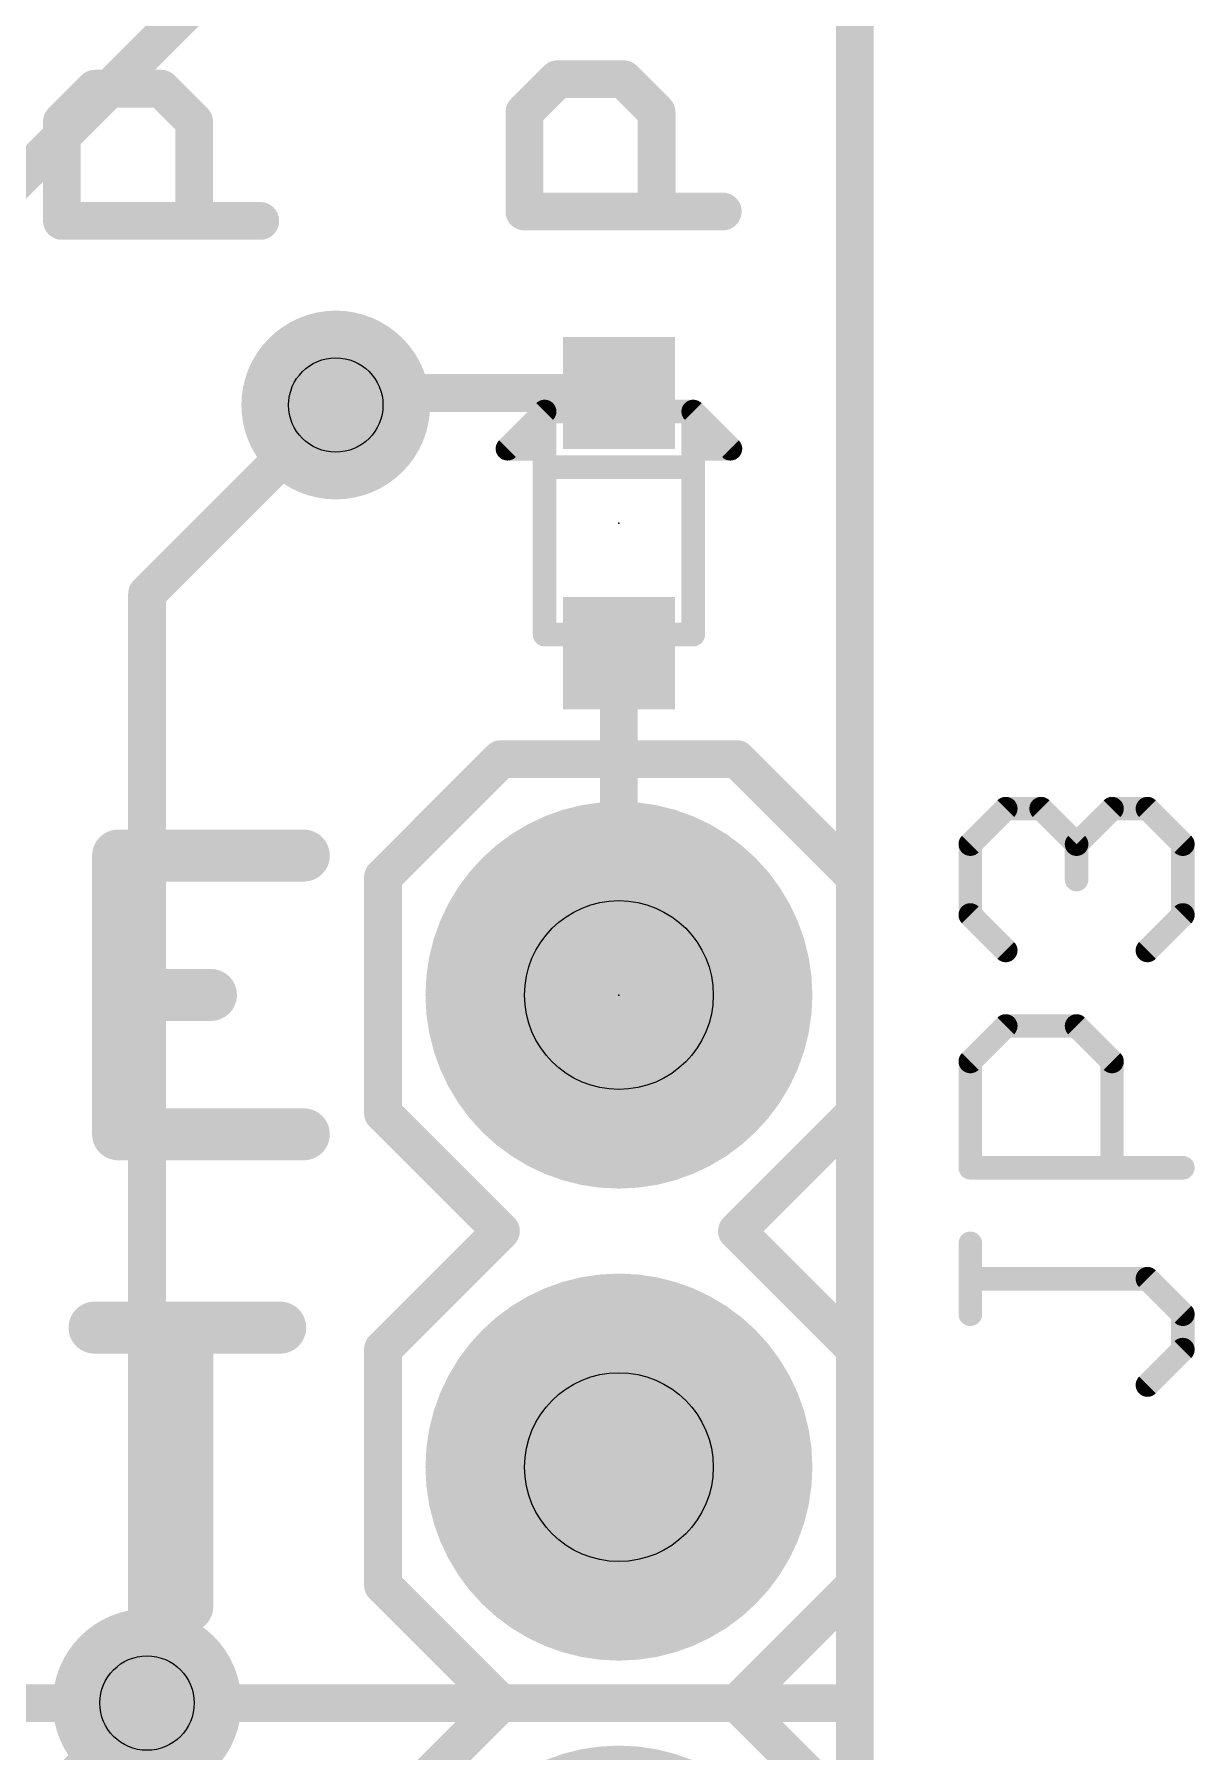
# Model space of a CAD drawing. Extents: x -98 to 45, y 0 to 29.
# Drawn here: x 38.76 to 45.01, y 9.9 to 19.14 of the extents above; entities that cross this region are included whole.
import ezdxf

# ---------------------------------------------------------------- set-up
doc = ezdxf.new("R2010")
doc.units = 0
for name, color, linetype in [('1', 12, 'CONTINUOUS'), ('16', 132, 'CONTINUOUS'), ('17', 110, 'CONTINUOUS'), ('18', 110, 'CONTINUOUS'), ('20', 53, 'CONTINUOUS'), ('21', 53, 'CONTINUOUS'), ('23', 53, 'CONTINUOUS'), ('25', 253, 'CONTINUOUS'), ('29', 253, 'CONTINUOUS'), ('30', 253, 'CONTINUOUS'), ('31', 253, 'CONTINUOUS'), ('44', 253, 'CONTINUOUS'), ('51', 53, 'CONTINUOUS')]:
    doc.layers.add(name, color=color, linetype=linetype)

# ---------------------------------------------------------------- blocks, each defined once
blk = doc.blocks.new('RECT')
blk.add_solid([(-0.5, -0.5), (0.5, -0.5), (-0.5, 0.5), (0.5, 0.5)])
blk = doc.blocks.new('ROUNDP')
at = {"const_width": 0.5}
blk.add_lwpolyline([(0, -0.25, 1), (0, 0.25, 1), (0, -0.25)], format="xyb", dxfattribs=at)
blk = doc.blocks.new('ROUNDV')
at = {"const_width": 0.5}
blk.add_lwpolyline([(0, -0.25, 1), (0, 0.25, 1), (0, -0.25)], format="xyb", dxfattribs=at)

msp = doc.modelspace()

# ---------------------------------------------------------------- linework, layer by layer
at = {"layer": '1', "const_width": 0.2032}
for points in [[(43.18, 24.13), (43.18, 0)], [(43.18, 24.13), (43.18, 10.16)], [(40.451, 17.21), (40.386, 17.145)], [(41.91, 17.21), (40.451, 17.21)], [(41.91, 15.81), (41.91, 13.97)], [(43.18, 10.16), (35.56, 10.16)], [(39.37, 10.16), (38.8, 9.59)]]:
    msp.add_lwpolyline(points, dxfattribs=at)
at = {"layer": '1', "const_width": 0.1016}
for points in [[(40.451, 17.2608, 1), (40.451, 17.1592)], [(40.4869, 17.1741, 1), (40.4151, 17.2459)], [(41.91, 17.1592, 1), (41.91, 17.2608)], [(40.3501, 17.1809, 1), (40.4219, 17.1091)], [(41.9608, 15.81, 1), (41.8592, 15.81)], [(41.8592, 13.97, 1), (41.9608, 13.97)], [(39.4059, 10.1241, 1), (39.3341, 10.1959)], [(43.18, 10.1092, 1), (43.18, 10.2108)], [(43.1292, 10.16, 1), (43.2308, 10.16)]]:
    msp.add_lwpolyline(points, format="xyb", dxfattribs=at)
at = {"layer": '16', "const_width": 0.2032}
for points in [[(43.18, 24.13), (43.18, 0)], [(36.83, 16.51), (41.91, 21.59)], [(39.37, 16.129), (40.386, 17.145)], [(39.37, 10.16), (39.37, 16.129)]]:
    msp.add_lwpolyline(points, dxfattribs=at)
at = {"layer": '16', "const_width": 0.1016}
for points in [[(40.4219, 17.1091, 1), (40.3501, 17.1809)], [(39.4208, 16.129, 1), (39.3192, 16.129)], [(39.3341, 16.1649, 1), (39.4059, 16.0931)], [(39.3192, 10.16, 1), (39.4208, 10.16)]]:
    msp.add_lwpolyline(points, format="xyb", dxfattribs=at)
at = {"layer": '20', "const_width": 0.1524}
msp.add_lwpolyline([(43.18, 0), (43.18, 24.13)], dxfattribs=at)
at = {"layer": '21'}
for points, const_width in [([(38.9119, 18.6695), (39.0898, 18.8474)], 0.2032), ([(39.0898, 18.8474), (39.4457, 18.8474)], 0.2032), ([(39.4457, 18.8474), (39.6237, 18.6695)], 0.2032), ([(41.4011, 18.7203), (41.579, 18.8982)], 0.2032), ([(41.579, 18.8982), (41.9349, 18.8982)], 0.2032), ([(41.9349, 18.8982), (42.1129, 18.7203)], 0.2032), ([(38.9119, 18.1356), (38.9119, 18.6695)], 0.2032), ([(39.6237, 18.6695), (39.6237, 18.1356)], 0.2032), ([(41.4011, 18.1864), (41.4011, 18.7203)], 0.2032), ([(42.1129, 18.7203), (42.1129, 18.1864)], 0.2032), ([(39.9796, 18.1356), (38.9119, 18.1356)], 0.2032), ([(42.4688, 18.1864), (41.4011, 18.1864)], 0.2032), ([(41.51, 17.11), (41.31, 16.91)], 0.127), ([(41.51, 17.11), (41.51, 16.91)], 0.127), ([(42.31, 16.91), (42.31, 17.11)], 0.127), ([(42.31, 17.11), (42.51, 16.91)], 0.127), ([(41.31, 16.91), (41.51, 16.91)], 0.127), ([(41.51, 16.91), (41.51, 15.91)], 0.127), ([(42.31, 15.91), (42.31, 16.91)], 0.127), ([(42.51, 16.91), (42.31, 16.91)], 0.127), ([(41.275, 15.24), (40.64, 14.605)], 0.2032), ([(42.545, 15.24), (41.275, 15.24)], 0.2032), ([(43.18, 14.605), (42.545, 15.24)], 0.2032), ([(40.2141, 14.7206), (39.2142, 14.7206)], 0.2794), ([(39.2142, 14.7206), (39.2142, 13.2207)], 0.2794), ([(40.64, 13.335), (40.64, 14.605)], 0.2032), ([(43.18, 14.605), (43.18, 13.335)], 0.2032), ([(39.2142, 13.9706), (39.7141, 13.9706)], 0.2794), ([(41.275, 12.7), (40.64, 13.335)], 0.2032), ([(43.18, 13.335), (42.545, 12.7)], 0.2032), ([(39.2142, 13.2207), (40.2141, 13.2207)], 0.2794), ([(40.64, 12.065), (41.275, 12.7)], 0.2032), ([(42.545, 12.7), (43.18, 12.065)], 0.2032), ([(39.0872, 12.1806), (40.0871, 12.1806)], 0.2794), ([(39.5871, 10.6807), (39.5871, 12.1806)], 0.2794), ([(40.64, 10.795), (40.64, 12.065)], 0.2032), ([(43.18, 12.065), (43.18, 10.795)], 0.2032), ([(41.275, 10.16), (40.64, 10.795)], 0.2032), ([(43.18, 10.795), (42.545, 10.16)], 0.2032), ([(40.64, 9.525), (41.275, 10.16)], 0.2032), ([(42.545, 10.16), (43.18, 9.525)], 0.2032)]:
    msp.add_lwpolyline(points, dxfattribs=dict(at, const_width=const_width))
for points, const_width in [([(39.0898, 18.8982, 1), (39.0898, 18.7966)], 0.1016), ([(39.1258, 18.8115, 1), (39.0539, 18.8833)], 0.1016), ([(39.4817, 18.8833, 1), (39.4098, 18.8115)], 0.1016), ([(39.4457, 18.7966, 1), (39.4457, 18.8982)], 0.1016), ([(41.579, 18.949, 1), (41.579, 18.8474)], 0.1016), ([(41.615, 18.8623, 1), (41.5431, 18.9341)], 0.1016), ([(41.9709, 18.9341, 1), (41.899, 18.8623)], 0.1016), ([(41.9349, 18.8474, 1), (41.9349, 18.949)], 0.1016), ([(38.9627, 18.6695, 1), (38.8611, 18.6695)], 0.1016), ([(39.6745, 18.6695, 1), (39.5729, 18.6695)], 0.1016), ([(41.4519, 18.7203, 1), (41.3503, 18.7203)], 0.1016), ([(41.3652, 18.7562, 1), (41.437, 18.6843)], 0.1016), ([(42.1637, 18.7203, 1), (42.0621, 18.7203)], 0.1016), ([(42.077, 18.6843, 1), (42.1488, 18.7562)], 0.1016), ([(38.876, 18.7054, 1), (38.9478, 18.6335)], 0.1016), ([(39.5878, 18.6335, 1), (39.6596, 18.7054)], 0.1016), ([(38.9119, 18.1864, 1), (38.9119, 18.0848)], 0.1016), ([(39.9796, 18.0848, 1), (39.9796, 18.1864)], 0.1016), ([(41.4011, 18.2372, 1), (41.4011, 18.1356)], 0.1016), ([(41.3503, 18.1864, 1), (41.4519, 18.1864)], 0.1016), ([(42.0621, 18.1864, 1), (42.1637, 18.1864)], 0.1016), ([(42.4688, 18.1356, 1), (42.4688, 18.2372)], 0.1016), ([(38.8611, 18.1356, 1), (38.9627, 18.1356)], 0.1016), ([(39.5729, 18.1356, 1), (39.6745, 18.1356)], 0.1016), ([(41.5418, 17.11, 1), (41.4783, 17.11)], 0.0635), ([(41.5325, 17.0875, 1), (41.4875, 17.1325)], 0.0635), ([(42.3325, 17.1325, 1), (42.2875, 17.0875)], 0.0635), ([(42.3418, 17.11, 1), (42.2782, 17.11)], 0.0635), ([(41.2875, 16.9325, 1), (41.3325, 16.8875)], 0.0635), ([(41.31, 16.9417, 1), (41.31, 16.8783)], 0.0635), ([(41.5418, 16.91, 1), (41.4783, 16.91)], 0.0635), ([(41.4783, 16.91, 1), (41.5418, 16.91)], 0.0635), ([(41.51, 16.8783, 1), (41.51, 16.9417)], 0.0635), ([(42.3418, 16.91, 1), (42.2782, 16.91)], 0.0635), ([(42.2782, 16.91, 1), (42.3418, 16.91)], 0.0635), ([(42.31, 16.9417, 1), (42.31, 16.8783)], 0.0635), ([(42.4875, 16.8875, 1), (42.5325, 16.9325)], 0.0635), ([(42.51, 16.8783, 1), (42.51, 16.9417)], 0.0635), ([(41.4783, 15.91, 1), (41.5418, 15.91)], 0.0635), ([(42.2782, 15.91, 1), (42.3418, 15.91)], 0.0635), ([(41.275, 15.2908, 1), (41.275, 15.1892)], 0.1016), ([(41.3109, 15.2041, 1), (41.2391, 15.2759)], 0.1016), ([(42.5809, 15.2759, 1), (42.5091, 15.2041)], 0.1016), ([(42.545, 15.1892, 1), (42.545, 15.2908)], 0.1016), ([(39.284, 14.7206, 1), (39.1443, 14.7206)], 0.1397), ([(39.2142, 14.7904, 1), (39.2142, 14.6507)], 0.1397), ([(40.2141, 14.6507, 1), (40.2141, 14.7904)], 0.1397), ([(40.6908, 14.605, 1), (40.5892, 14.605)], 0.1016), ([(43.2308, 14.605, 1), (43.1292, 14.605)], 0.1016), ([(40.6041, 14.6409, 1), (40.6759, 14.5691)], 0.1016), ([(43.1441, 14.5691, 1), (43.2159, 14.6409)], 0.1016), ([(39.2142, 14.0405, 1), (39.2142, 13.9008)], 0.1397), ([(39.7141, 13.9008, 1), (39.7141, 14.0405)], 0.1397), ([(40.6759, 13.3709, 1), (40.6041, 13.2991)], 0.1016), ([(43.2159, 13.2991, 1), (43.1441, 13.3709)], 0.1016), ([(39.2142, 13.2906, 1), (39.2142, 13.1509)], 0.1397), ([(40.2141, 13.1509, 1), (40.2141, 13.2906)], 0.1397), ([(40.5892, 13.335, 1), (40.6908, 13.335)], 0.1016), ([(43.1292, 13.335, 1), (43.2308, 13.335)], 0.1016), ([(39.1443, 13.2207, 1), (39.284, 13.2207)], 0.1397), ([(41.3109, 12.6641, 1), (41.2391, 12.7359)], 0.1016), ([(41.2391, 12.6641, 1), (41.3109, 12.7359)], 0.1016), ([(42.5809, 12.7359, 1), (42.5091, 12.6641)], 0.1016), ([(42.5091, 12.7359, 1), (42.5809, 12.6641)], 0.1016), ([(39.0872, 12.2504, 1), (39.0872, 12.1107)], 0.1397), ([(39.657, 12.1806, 1), (39.5173, 12.1806)], 0.1397), ([(40.0871, 12.1107, 1), (40.0871, 12.2504)], 0.1397), ([(40.6908, 12.065, 1), (40.5892, 12.065)], 0.1016), ([(40.6041, 12.1009, 1), (40.6759, 12.0291)], 0.1016), ([(43.2308, 12.065, 1), (43.1292, 12.065)], 0.1016), ([(43.1441, 12.0291, 1), (43.2159, 12.1009)], 0.1016), ([(40.6759, 10.8309, 1), (40.6041, 10.7591)], 0.1016), ([(40.5892, 10.795, 1), (40.6908, 10.795)], 0.1016), ([(43.1292, 10.795, 1), (43.2308, 10.795)], 0.1016), ([(43.2159, 10.7591, 1), (43.1441, 10.8309)], 0.1016), ([(39.5173, 10.6807, 1), (39.657, 10.6807)], 0.1397), ([(41.3109, 10.1241, 1), (41.2391, 10.1959)], 0.1016), ([(42.5809, 10.1959, 1), (42.5091, 10.1241)], 0.1016), ([(41.2391, 10.1241, 1), (41.3109, 10.1959)], 0.1016), ([(42.5091, 10.1959, 1), (42.5809, 10.1241)], 0.1016)]:
    msp.add_lwpolyline(points, format="xyb", dxfattribs=dict(at, const_width=const_width))
at = {"layer": '23'}
for p in [(41.91, 16.51), (41.91, 13.97)]:
    msp.add_point(p, dxfattribs=at)
at = {"layer": '25', "const_width": 0.127}
for points in [[(43.8013, 14.7823), (43.992, 14.9729)], [(43.992, 14.9729), (44.1827, 14.9729)], [(44.1827, 14.9729), (44.3733, 14.7823)], [(44.3733, 14.7823), (44.564, 14.9729)], [(44.564, 14.9729), (44.7546, 14.9729)], [(44.7546, 14.9729), (44.9453, 14.7823)], [(43.8013, 14.401), (43.8013, 14.7823)], [(44.3733, 14.7823), (44.3733, 14.5916)], [(44.9453, 14.7823), (44.9453, 14.401)], [(43.992, 14.2103), (43.8013, 14.401)], [(44.9453, 14.401), (44.7546, 14.2103)], [(43.8013, 13.6129), (43.992, 13.8036)], [(43.992, 13.8036), (44.3733, 13.8036)], [(44.3733, 13.8036), (44.564, 13.6129)], [(43.8013, 13.0409), (43.8013, 13.6129)], [(44.564, 13.6129), (44.564, 13.0409)], [(44.9453, 13.0409), (43.8013, 13.0409)], [(43.8013, 12.2528), (43.8013, 12.6342)], [(44.7546, 12.4435), (43.8013, 12.4435)], [(44.9453, 12.2528), (44.7546, 12.4435)], [(44.9453, 12.0622), (44.9453, 12.2528)], [(44.7546, 11.8715), (44.9453, 12.0622)]]:
    msp.add_lwpolyline(points, dxfattribs=at)
at = {"layer": '25', "const_width": 0.0635}
for points in [[(43.992, 15.0047, 1), (43.992, 14.9412)], [(44.0144, 14.9505, 1), (43.9695, 14.9954)], [(44.2051, 14.9954, 1), (44.1602, 14.9505)], [(44.1827, 14.9412, 1), (44.1827, 15.0047)], [(44.564, 15.0047, 1), (44.564, 14.9412)], [(44.5864, 14.9505, 1), (44.5415, 14.9954)], [(44.7771, 14.9954, 1), (44.7322, 14.9505)], [(44.7546, 14.9412, 1), (44.7546, 15.0047)], [(43.8331, 14.7823, 1), (43.7696, 14.7823)], [(43.7789, 14.8047, 1), (43.8238, 14.7598)], [(44.4051, 14.7823, 1), (44.3416, 14.7823)], [(44.3509, 14.8047, 1), (44.3958, 14.7598)], [(44.3509, 14.7598, 1), (44.3958, 14.8047)], [(44.9771, 14.7823, 1), (44.9136, 14.7823)], [(44.9228, 14.7598, 1), (44.9678, 14.8047)], [(44.3416, 14.5916, 1), (44.4051, 14.5916)], [(43.7696, 14.401, 1), (43.8331, 14.401)], [(43.8238, 14.4234, 1), (43.7789, 14.3785)], [(44.9136, 14.401, 1), (44.9771, 14.401)], [(44.9678, 14.3785, 1), (44.9228, 14.4234)], [(43.9695, 14.1878, 1), (44.0144, 14.2327)], [(44.7322, 14.2327, 1), (44.7771, 14.1878)], [(43.992, 13.8353, 1), (43.992, 13.7718)], [(44.0144, 13.7811, 1), (43.9695, 13.826)], [(44.3958, 13.826, 1), (44.3509, 13.7811)], [(44.3733, 13.7718, 1), (44.3733, 13.8353)], [(43.8331, 13.6129, 1), (43.7696, 13.6129)], [(43.7789, 13.6353, 1), (43.8238, 13.5904)], [(44.5957, 13.6129, 1), (44.5322, 13.6129)], [(44.5415, 13.5904, 1), (44.5864, 13.6353)], [(43.8013, 13.0727, 1), (43.8013, 13.0091)], [(43.7696, 13.0409, 1), (43.8331, 13.0409)], [(44.5322, 13.0409, 1), (44.5957, 13.0409)], [(44.9453, 13.0091, 1), (44.9453, 13.0727)], [(43.8331, 12.6342, 1), (43.7696, 12.6342)], [(43.8013, 12.4752, 1), (43.8013, 12.4117)], [(44.7771, 12.4659, 1), (44.7322, 12.421)], [(44.7546, 12.4117, 1), (44.7546, 12.4752)], [(44.9771, 12.2528, 1), (44.9136, 12.2528)], [(44.9228, 12.2304, 1), (44.9678, 12.2753)], [(43.7696, 12.2528, 1), (43.8331, 12.2528)], [(44.9678, 12.0397, 1), (44.9228, 12.0846)], [(44.9136, 12.0622, 1), (44.9771, 12.0622)], [(44.7322, 11.894, 1), (44.7771, 11.8491)]]:
    msp.add_lwpolyline(points, format="xyb", dxfattribs=at)
at = {"layer": '44'}
for centre, radius in [((40.386, 17.145), 0.254), ((41.91, 13.97), 0.508), ((41.91, 11.43), 0.508), ((39.37, 10.16), 0.254)]:
    msp.add_circle(centre, radius, dxfattribs=at)
at = {"layer": '51', "const_width": 0.0635}
for points in [[(41.8418, 17.31, 1), (41.7782, 17.31)], [(41.81, 17.3418, 1), (41.81, 17.2783)], [(42.0418, 17.31, 1), (41.9783, 17.31)], [(42.01, 17.2783, 1), (42.01, 17.3418)], [(41.5418, 17.11, 1), (41.4783, 17.11)], [(41.51, 17.1417, 1), (41.51, 17.0783)], [(41.7782, 17.11, 1), (41.8418, 17.11)], [(41.81, 17.1417, 1), (41.81, 17.0783)], [(41.81, 17.0783, 1), (41.81, 17.1417)], [(42.01, 17.1417, 1), (42.01, 17.0783)], [(41.9783, 17.11, 1), (42.0418, 17.11)], [(42.01, 17.0783, 1), (42.01, 17.1417)], [(42.3418, 17.11, 1), (42.2782, 17.11)], [(42.31, 17.0783, 1), (42.31, 17.1417)], [(41.5418, 16.81, 1), (41.4783, 16.81)], [(41.51, 16.8418, 1), (41.51, 16.7783)], [(41.4783, 16.81, 1), (41.5418, 16.81)], [(42.3418, 16.81, 1), (42.2782, 16.81)], [(42.2782, 16.81, 1), (42.3418, 16.81)], [(42.31, 16.7783, 1), (42.31, 16.8418)], [(41.51, 15.9418, 1), (41.51, 15.8782)], [(41.4783, 15.91, 1), (41.5418, 15.91)], [(41.81, 15.9418, 1), (41.81, 15.8782)], [(41.8418, 15.91, 1), (41.7782, 15.91)], [(41.81, 15.8782, 1), (41.81, 15.9418)], [(42.01, 15.9418, 1), (42.01, 15.8782)], [(42.0418, 15.91, 1), (41.9783, 15.91)], [(42.01, 15.8782, 1), (42.01, 15.9418)], [(42.2782, 15.91, 1), (42.3418, 15.91)], [(42.31, 15.8782, 1), (42.31, 15.9418)], [(41.7782, 15.71, 1), (41.8418, 15.71)], [(41.81, 15.7418, 1), (41.81, 15.6783)], [(41.9783, 15.71, 1), (42.0418, 15.71)], [(42.01, 15.6783, 1), (42.01, 15.7418)]]:
    msp.add_lwpolyline(points, format="xyb", dxfattribs=at)
at = {"layer": '51', "const_width": 0.127}
for points in [[(41.81, 17.11), (41.81, 17.31)], [(41.81, 17.31), (42.01, 17.31)], [(42.01, 17.31), (42.01, 17.11)], [(41.81, 17.11), (41.51, 17.11)], [(41.51, 17.11), (41.51, 16.81)], [(42.01, 17.11), (41.81, 17.11)], [(42.31, 17.11), (42.01, 17.11)], [(42.31, 16.81), (42.31, 17.11)], [(41.51, 16.81), (41.51, 15.91)], [(41.51, 16.81), (42.31, 16.81)], [(42.31, 15.91), (42.31, 16.81)], [(41.51, 15.91), (41.81, 15.91)], [(41.81, 15.91), (42.01, 15.91)], [(41.81, 15.91), (41.81, 15.71)], [(42.01, 15.91), (42.31, 15.91)], [(42.01, 15.91), (42.01, 15.71)], [(41.81, 15.71), (42.01, 15.71)]]:
    msp.add_lwpolyline(points, dxfattribs=at)

# ---------------------------------------------------------------- block references
at = {"layer": '1', "xscale": 0.4, "yscale": 0.4, "rotation": 90}
for p in [(41.91, 17.21), (41.91, 15.81)]:
    msp.add_blockref('RECT', p, dxfattribs=at)
at = {"layer": '17'}
for p, xscale, yscale in [((41.91, 13.97), 1.8796, 1.8796), ((41.91, 13.97), 1.8796, 1.8796), ((41.91, 13.97), 1.524, 1.524), ((41.91, 13.97), 1.524, 1.524), ((41.91, 11.43), 1.8796, 1.8796), ((41.91, 11.43), 1.8796, 1.8796), ((41.91, 11.43), 1.524, 1.524), ((41.91, 11.43), 1.524, 1.524)]:
    msp.add_blockref('ROUNDP', p, dxfattribs=dict(at, xscale=xscale, yscale=yscale))
at = {"layer": '18', "xscale": 1.016, "yscale": 1.016}
for p in [(40.386, 17.145), (40.386, 17.145), (39.37, 10.16), (39.37, 10.16)]:
    msp.add_blockref('ROUNDV', p, dxfattribs=at)
at = {"layer": '29', "xscale": 0.6032, "yscale": 0.6032, "rotation": 90}
for p in [(41.91, 17.21), (41.91, 15.81)]:
    msp.add_blockref('RECT', p, dxfattribs=at)
at = {"layer": '29', "xscale": 2.0828, "yscale": 2.0828}
for p in [(41.91, 13.97), (41.91, 11.43), (41.91, 8.89)]:
    msp.add_blockref('ROUNDP', p, dxfattribs=at)
at = {"layer": '30', "xscale": 2.0828, "yscale": 2.0828}
for p in [(41.91, 13.97), (41.91, 11.43), (41.91, 8.89)]:
    msp.add_blockref('ROUNDP', p, dxfattribs=at)
at = {"layer": '31', "xscale": 0.4, "yscale": 0.4, "rotation": 90}
for p in [(41.91, 17.21), (41.91, 15.81)]:
    msp.add_blockref('RECT', p, dxfattribs=at)
at = {"layer": '51', "xscale": 0.508, "yscale": 0.508, "rotation": 270}
for p in [(41.91, 13.97), (41.91, 11.43)]:
    msp.add_blockref('RECT', p, dxfattribs=at)

doc.saveas('drawing.dxf')
